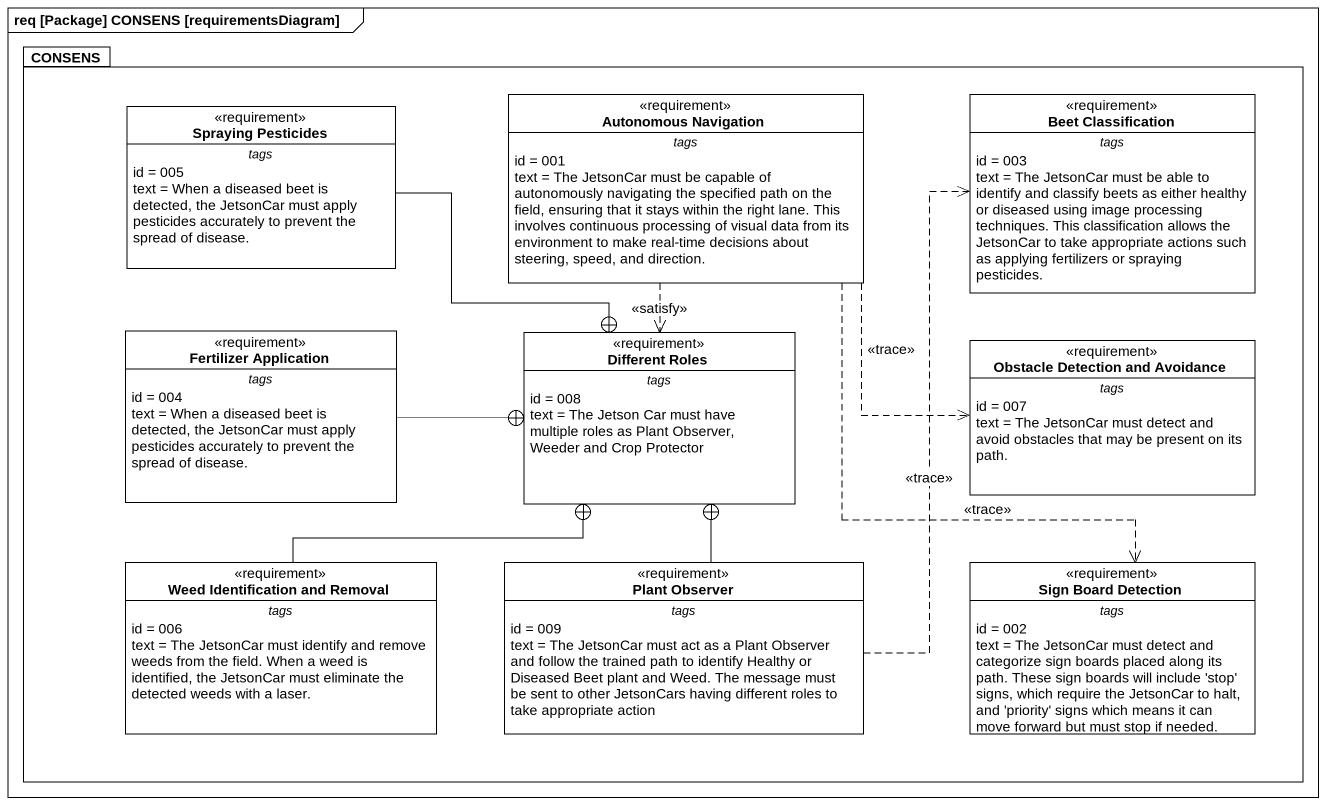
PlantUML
@startuml
mainframe req [Package] CONSENS [requirementsDiagram]
hide circle
hide empty members
package CONSENS {
  class "Spraying Pesticides" as Spraying_Pesticides <<requirement>> {
    -- tags --
    id = 005
    text = When a diseased beet is detected, the JetsonCar must apply pesticides accurately to prevent the spread of disease.
  }
  class "Autonomous Navigation" as Autonomous_Navigation <<requirement>> {
    -- tags --
    id = 001
    text = The JetsonCar must be capable of autonomously navigating the specified path on the field, ensuring that it stays within the right lane. This involves continuous processing of visual data from its environment to make real-time decisions about steering, speed, and direction.
  }
  class "Beet Classification" as Beet_Classification <<requirement>> {
    -- tags --
    id = 003
    text = The JetsonCar must be able to identify and classify beets as either healthy or diseased using image processing techniques. This classification allows the JetsonCar to take appropriate actions such as applying fertilizers or spraying pesticides.
  }
  class "Fertilizer Application" as Fertilizer_Application <<requirement>> {
    -- tags --
    id = 004
    text = When a diseased beet is detected, the JetsonCar must apply pesticides accurately to prevent the spread of disease.
  }
  class "Different Roles" as Different_Roles <<requirement>> {
    -- tags --
    id = 008
    text = The Jetson Car must have multiple roles as Plant Observer, Weeder and Crop Protector
  }
  class "Obstacle Detection and Avoidance" as Obstacle_Detection_and <<requirement>> {
    -- tags --
    id = 007
    text = The JetsonCar must detect and avoid obstacles that may be present on its path.
  }
  class "Weed Identification and Removal" as Weed_Identification_and <<requirement>> {
    -- tags --
    id = 006
    text = The JetsonCar must identify and remove weeds from the field. When a weed is identified, the JetsonCar must eliminate the detected weeds with a laser.
  }
  class "Plant Observer" as Plant_Observer <<requirement>> {
    -- tags --
    id = 009
    text = The JetsonCar must act as a Plant Observer and follow the trained path to identify Healthy or Diseased Beet plant and Weed. The message must be sent to other JetsonCars having different roles to take appropriate action
  }
  class "Sign Board Detection" as Sign_Board_Detection <<requirement>> {
    -- tags --
    id = 002
    text = The JetsonCar must detect and categorize sign boards placed along its path. These sign boards will include 'stop' signs, which require the JetsonCar to halt, and 'priority' signs which means it can move forward but must stop if needed.
  }
}
Spraying_Pesticides -right-+ Different_Roles
Autonomous_Navigation ..> Different_Roles : <<satisfy>>
Autonomous_Navigation .right.> Obstacle_Detection_and : <<trace>>
Autonomous_Navigation ..> Sign_Board_Detection : <<trace>>
Fertilizer_Application -right-+ Different_Roles
Weed_Identification_and -up-+ Different_Roles
Plant_Observer .up.> Beet_Classification : <<trace>>
Plant_Observer -up-+ Different_Roles
@enduml
